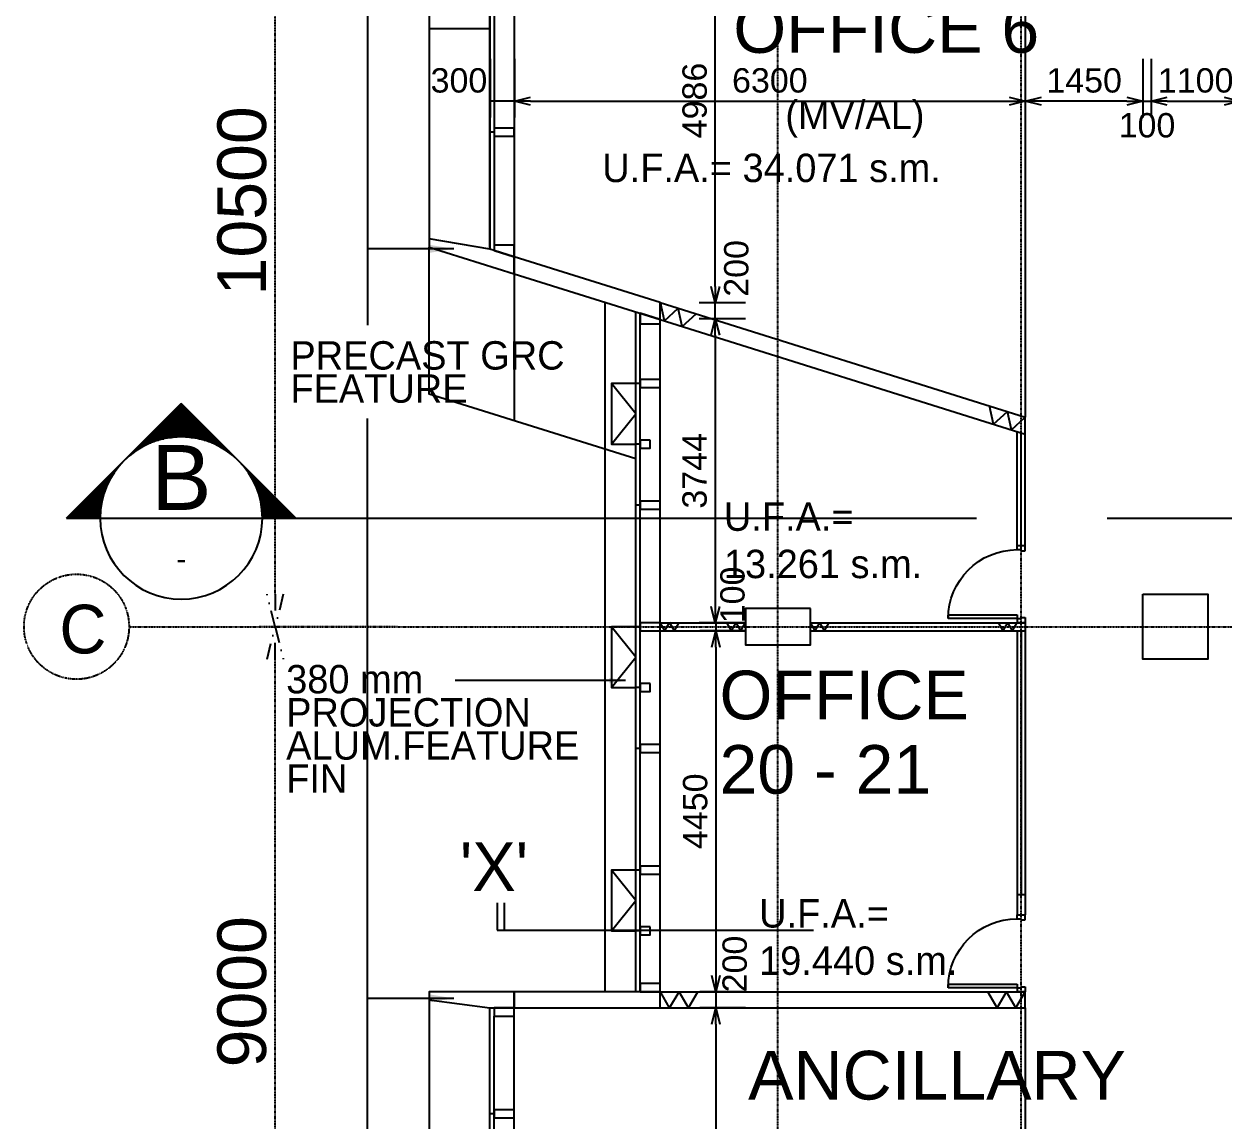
# Model space of a CAD drawing. Header units: millimetres. Extents: x 493 to 50177, y 313 to 55316.
# Drawn here: x 493 to 15289, y 16092 to 29615 of the extents above; entities that cross this region are included whole.
import ezdxf
from ezdxf.enums import TextEntityAlignment as Align

# ---------------------------------------------------------------- set-up
doc = ezdxf.new("R2010")
doc.units = ezdxf.units.MM
doc.linetypes.add('DASHDOT', pattern=[1, 0.5, -0.25, 0, -0.25])
doc.layers.get('0').update_dxf_attribs({"color": 8})
doc.layers.get('Defpoints').update_dxf_attribs({"color": 8})
for name, color, linetype in [('DLN020__', 8, 'DASHDOT'), ('DLN030', 8, 'Continuous'), ('DLN040__', 8, 'Continuous'), ('DLN041_1', 8, 'Continuous'), ('DLN041__', 8, 'Continuous'), ('DLN052__', 8, 'Continuous'), ('DLN061__1', 8, 'Continuous'), ('DLN210__', 8, 'Continuous'), ('DLN220__', 8, 'Continuous'), ('DLN280__', 8, 'Continuous'), ('DLN314__', 8, 'Continuous'), ('DLN324__', 8, 'Continuous'), ('DLN325__', 8, 'Continuous'), ('FITDOOR', 8, 'Continuous'), ('MARK', 8, 'Continuous')]:
    doc.layers.add(name, color=color, linetype=linetype)
doc.styles.add('ROMANS', font='swissl.ttf')
doc.styles.add('SWIS721LT450', font='swissl.ttf')
doc.styles.add('SWIS721LT750', font='swissl.ttf')
doc.styles.add('test_IAS_STRUCTURE$0$A_IAS_GRID$0$Standard', font='txt')
doc.dimstyles.new('INTDIM', dxfattribs={"dimscale": 200, "dimtxt": 2.25, "dimasz": 1.5, "dimexe": 1, "dimexo": 0, "dimgap": 1, "dimtad": 1, "dimdec": 0, "dimrnd": 1, "dimzin": 1, "dimdsep": 46, "dimtxsty": 'SWIS721LT450', "dimcen": 1, "dimclrd": 256, "dimclre": 256, "dimclrt": 256, "dimaunit": 1, "dimadec": 3, "dimazin": 0, "dimtfac": 1, "dimtdec": 0, "dimtix": 1, "dimtmove": 2, "dimatfit": 0, "dimfxl": 1, "dimtolj": 1, "dimtzin": 0, "dimarcsym": 0})

# ---------------------------------------------------------------- blocks, each defined once
blk = doc.blocks.new('DIMARR')
for p, q in [((-1, 0.25), (0, 0)), ((-1, 0), (0, 0)), ((0, 0), (-1, -0.25))]:
    blk.add_line(p, q)
blk = doc.blocks.new('*D236')
at = {"layer": 'Defpoints', "color": 0, "transparency": 16777216}
for p in [(3590, 22185), (5299, 22185), (5299, 13185)]:
    blk.add_point(p, dxfattribs=at)
at = {"layer": 'DLN020__', "lineweight": -2, "transparency": 16777216}
for p, q in [((5099, 22185), (3390, 22185)), ((3590, 13585), (3590, 21785)), ((5099, 13185), (3390, 13185))]:
    blk.add_line(p, q, dxfattribs=at)
at = {"layer": 'DLN020__', "lineweight": -2, "transparency": 16777216, "xscale": 400, "yscale": 400, "zscale": 400}
for p, rotation in [((3590, 22185), 90), ((3590, 13185), 270)]:
    blk.add_blockref('DIMARR', p, dxfattribs=dict(at, rotation=rotation))
at = {"layer": 'DLN020__', "transparency": 16777216, "insert": (3182, 17685), "char_height": 600, "attachment_point": 5, "rotation": 90, "style": 'SWIS721LT450'}
blk.add_mtext('\\A1;9000', dxfattribs=at)
blk = doc.blocks.new('*D237')
at = {"layer": 'Defpoints', "color": 0, "transparency": 16777216}
for p in [(3590, 32685), (5299, 32685), (5299, 22185)]:
    blk.add_point(p, dxfattribs=at)
at = {"layer": 'DLN020__', "lineweight": -2, "transparency": 16777216}
for p, q in [((5099, 32685), (3390, 32685)), ((3590, 22585), (3590, 32285)), ((5099, 22185), (3390, 22185))]:
    blk.add_line(p, q, dxfattribs=at)
at = {"layer": 'DLN020__', "lineweight": -2, "transparency": 16777216, "xscale": 400, "yscale": 400, "zscale": 400}
for p, rotation in [((3590, 32685), 90), ((3590, 22185), 270)]:
    blk.add_blockref('DIMARR', p, dxfattribs=dict(at, rotation=rotation))
at = {"layer": 'DLN020__', "transparency": 16777216, "insert": (3182, 27435), "char_height": 600, "attachment_point": 5, "rotation": 90, "style": 'SWIS721LT450'}
blk.add_mtext('\\A1;10500', dxfattribs=at)
blk = doc.blocks.new('DR1CR2')
at = {"layer": 'FITDOOR'}
for p, q in [((-50, 0), (-50, -50)), ((-50, 0), (0, 0)), ((0, 0), (0, -25)), ((-62.5, -50), (-50, -50)), ((-62.5, -50), (-62.5, -100)), ((-62.5, -100), (0, -100)), ((-12, -25), (0, -25)), ((-12, -75), (0, -75)), ((0, -75), (0, -100))]:
    blk.add_line(p, q, dxfattribs=at)
blk = doc.blocks.new('DR1AD')
at = {"layer": 'FITDOOR'}
for p, q in [((-45, 1), (0, 1)), ((-45, 1), (-45, 0)), ((0, 0), (0, 1)), ((-45, 0), (0, 0))]:
    blk.add_line(p, q, dxfattribs=at)
blk = doc.blocks.new('DR1AM')
at = {"layer": 'FITDOOR'}
blk.add_arc((0, 0), 1, 90, 180, dxfattribs=at)
blk = doc.blocks.new('DR1CL2')
at = {"layer": 'FITDOOR'}
for p, q in [((50, 0), (0, 0)), ((0, 0), (0, -25)), ((50, 0), (50, -50)), ((12, -25), (0, -25)), ((0, -75), (0, -100)), ((12, -75), (0, -75)), ((62.5, -100), (0, -100)), ((62.5, -50), (50, -50)), ((62.5, -50), (62.5, -100))]:
    blk.add_line(p, q, dxfattribs=at)
blk = doc.blocks.new('*D244')
at = {"layer": 'Defpoints', "color": 0, "transparency": 16777216}
for p in [(12839, 29387), (14289, 29387), (12839, 28664)]:
    blk.add_point(p, dxfattribs=at)
at = {"layer": 'DLN030', "lineweight": -2, "transparency": 16777216}
for p, q in [((12839, 29187), (12839, 28464)), ((14289, 29187), (14289, 28464)), ((14089, 28664), (13039, 28664))]:
    blk.add_line(p, q, dxfattribs=at)
at = {"layer": 'DLN030', "lineweight": -2, "transparency": 16777216, "xscale": 200, "yscale": 200, "zscale": 200, "rotation": 180}
blk.add_blockref('DIMARR', (12839, 28664), dxfattribs=at)
at = {"layer": 'DLN030', "lineweight": -2, "transparency": 16777216, "xscale": 200, "yscale": 200, "zscale": 200}
blk.add_blockref('DIMARR', (14289, 28664), dxfattribs=at)
at = {"layer": 'DLN030', "transparency": 16777216, "insert": (13564, 28918), "char_height": 300, "attachment_point": 5, "style": 'SWIS721LT450'}
blk.add_mtext('\\A1;1450', dxfattribs=at)
blk = doc.blocks.new('*D245')
at = {"layer": 'Defpoints', "color": 0, "transparency": 16777216}
for p in [(6539, 29387), (12839, 29387), (12839, 28664)]:
    blk.add_point(p, dxfattribs=at)
at = {"layer": 'DLN030', "lineweight": -2, "transparency": 16777216}
for p, q in [((6539, 29187), (6539, 28464)), ((12839, 29187), (12839, 28464)), ((6739, 28664), (12639, 28664))]:
    blk.add_line(p, q, dxfattribs=at)
at = {"layer": 'DLN030', "lineweight": -2, "transparency": 16777216, "xscale": 200, "yscale": 200, "zscale": 200, "rotation": 180}
blk.add_blockref('DIMARR', (6539, 28664), dxfattribs=at)
at = {"layer": 'DLN030', "lineweight": -2, "transparency": 16777216, "xscale": 200, "yscale": 200, "zscale": 200}
blk.add_blockref('DIMARR', (12839, 28664), dxfattribs=at)
at = {"layer": 'DLN030', "transparency": 16777216, "insert": (9689, 28918), "char_height": 300, "attachment_point": 5, "style": 'SWIS721LT450'}
blk.add_mtext('\\A1;6300', dxfattribs=at)
blk = doc.blocks.new('*D246')
at = {"layer": 'Defpoints', "color": 0, "transparency": 16777216}
for p in [(6239, 29387), (6539, 29387), (6239, 28664)]:
    blk.add_point(p, dxfattribs=at)
at = {"layer": 'DLN030', "lineweight": -2, "transparency": 16777216}
for p, q in [((6239, 29187), (6239, 28464)), ((6539, 29187), (6539, 28464)), ((6539, 28664), (6239, 28664))]:
    blk.add_line(p, q, dxfattribs=at)
at = {"layer": 'DLN030', "transparency": 16777216, "insert": (5856, 28918), "char_height": 300, "attachment_point": 5, "style": 'SWIS721LT450'}
blk.add_mtext('\\A1;300', dxfattribs=at)
blk = doc.blocks.new('*D311')
at = {"layer": 'Defpoints', "color": 0, "transparency": 16777216}
for p in [(9590, 25979), (9017, 22235), (9590, 22235)]:
    blk.add_point(p, dxfattribs=at)
at = {"layer": 'DLN030', "lineweight": -2, "transparency": 16777216}
for p, q in [((9390, 25979), (8817, 25979)), ((9017, 25779), (9017, 22435)), ((9390, 22235), (8817, 22235))]:
    blk.add_line(p, q, dxfattribs=at)
at = {"layer": 'DLN030', "lineweight": -2, "transparency": 16777216, "xscale": 200, "yscale": 200, "zscale": 200}
for p, rotation in [((9017, 25979), 90), ((9017, 22235), 270)]:
    blk.add_blockref('DIMARR', p, dxfattribs=dict(at, rotation=rotation))
at = {"layer": 'DLN030', "transparency": 16777216, "insert": (8763, 24107), "char_height": 300, "attachment_point": 5, "rotation": 90, "style": 'SWIS721LT450'}
blk.add_mtext('\\A1;3744', dxfattribs=at)
blk = doc.blocks.new('*D312')
at = {"layer": 'Defpoints', "color": 0, "transparency": 16777216}
for p in [(9590, 22235), (9024, 22135), (9590, 22135)]:
    blk.add_point(p, dxfattribs=at)
at = {"layer": 'DLN030', "lineweight": -2, "transparency": 16777216}
for p, q in [((9390, 22235), (8824, 22235)), ((9024, 22235), (9024, 22135)), ((9390, 22135), (8824, 22135))]:
    blk.add_line(p, q, dxfattribs=at)
at = {"layer": 'DLN030', "transparency": 16777216, "insert": (9230, 22577), "char_height": 300, "attachment_point": 5, "rotation": 90, "style": 'SWIS721LT450'}
blk.add_mtext('\\A1;100', dxfattribs=at)
blk = doc.blocks.new('*D313')
at = {"layer": 'Defpoints', "color": 0, "transparency": 16777216}
for p in [(9590, 22135), (9024, 17685), (9590, 17685)]:
    blk.add_point(p, dxfattribs=at)
at = {"layer": 'DLN030', "lineweight": -2, "transparency": 16777216}
for p, q in [((9390, 22135), (8824, 22135)), ((9024, 21935), (9024, 17885)), ((9390, 17685), (8824, 17685))]:
    blk.add_line(p, q, dxfattribs=at)
at = {"layer": 'DLN030', "lineweight": -2, "transparency": 16777216, "xscale": 200, "yscale": 200, "zscale": 200}
for p, rotation in [((9024, 22135), 90), ((9024, 17685), 270)]:
    blk.add_blockref('DIMARR', p, dxfattribs=dict(at, rotation=rotation))
at = {"layer": 'DLN030', "transparency": 16777216, "insert": (8770, 19910), "char_height": 300, "attachment_point": 5, "rotation": 90, "style": 'SWIS721LT450'}
blk.add_mtext('\\A1;4450', dxfattribs=at)
blk = doc.blocks.new('*D314')
at = {"layer": 'Defpoints', "color": 0, "transparency": 16777216}
for p in [(9590, 17685), (9024, 17485), (9590, 17485)]:
    blk.add_point(p, dxfattribs=at)
at = {"layer": 'DLN030', "lineweight": -2, "transparency": 16777216}
for p, q in [((9390, 17685), (8824, 17685)), ((9024, 17685), (9024, 17485)), ((9390, 17485), (8824, 17485))]:
    blk.add_line(p, q, dxfattribs=at)
at = {"layer": 'DLN030', "transparency": 16777216, "insert": (9257, 18027), "char_height": 300, "attachment_point": 5, "rotation": 90, "style": 'SWIS721LT450'}
blk.add_mtext('\\A1;200', dxfattribs=at)
blk = doc.blocks.new('*D315')
at = {"layer": 'Defpoints', "color": 0, "transparency": 16777216}
for p in [(9590, 17485), (9024, 13385), (9590, 13385)]:
    blk.add_point(p, dxfattribs=at)
at = {"layer": 'DLN030', "lineweight": -2, "transparency": 16777216}
for p, q in [((9390, 17485), (8824, 17485)), ((9024, 17285), (9024, 13585)), ((9390, 13385), (8824, 13385))]:
    blk.add_line(p, q, dxfattribs=at)
at = {"layer": 'DLN030', "lineweight": -2, "transparency": 16777216, "xscale": 200, "yscale": 200, "zscale": 200}
for p, rotation in [((9024, 17485), 90), ((9024, 13385), 270)]:
    blk.add_blockref('DIMARR', p, dxfattribs=dict(at, rotation=rotation))
at = {"layer": 'DLN030', "transparency": 16777216, "insert": (8770, 15435), "char_height": 300, "attachment_point": 5, "rotation": 90, "style": 'SWIS721LT450'}
blk.add_mtext('\\A1;4100', dxfattribs=at)
blk = doc.blocks.new('*D331')
at = {"layer": 'Defpoints', "color": 0, "transparency": 16777216}
for p in [(9017, 26179), (9590, 26179), (9590, 25979)]:
    blk.add_point(p, dxfattribs=at)
at = {"layer": 'DLN030', "lineweight": -2, "transparency": 16777216}
for p, q in [((9390, 26179), (8817, 26179)), ((9017, 25979), (9017, 26179)), ((9390, 25979), (8817, 25979))]:
    blk.add_line(p, q, dxfattribs=at)
at = {"layer": 'DLN030', "transparency": 16777216, "insert": (9277, 26602), "char_height": 300, "attachment_point": 5, "rotation": 90, "style": 'SWIS721LT450'}
blk.add_mtext('\\A1;200', dxfattribs=at)
blk = doc.blocks.new('*D332')
at = {"layer": 'Defpoints', "color": 0, "transparency": 16777216}
for p in [(9017, 31165), (9590, 31165), (9590, 26179)]:
    blk.add_point(p, dxfattribs=at)
at = {"layer": 'DLN030', "lineweight": -2, "transparency": 16777216}
for p, q in [((9390, 31165), (8817, 31165)), ((9017, 26379), (9017, 30965)), ((9390, 26179), (8817, 26179))]:
    blk.add_line(p, q, dxfattribs=at)
at = {"layer": 'DLN030', "lineweight": -2, "transparency": 16777216, "xscale": 200, "yscale": 200, "zscale": 200}
for p, rotation in [((9017, 31165), 90), ((9017, 26179), 270)]:
    blk.add_blockref('DIMARR', p, dxfattribs=dict(at, rotation=rotation))
at = {"layer": 'DLN030', "transparency": 16777216, "insert": (8763, 28672), "char_height": 300, "attachment_point": 5, "rotation": 90, "style": 'SWIS721LT450'}
blk.add_mtext('\\A1;4986', dxfattribs=at)
blk = doc.blocks.new('*X27')
for p, q in [((56840, 54825), (57047, 54825)), ((56853, 54838), (57035, 54838)), ((56865, 54850), (57022, 54850)), ((56878, 54862), (57010, 54862)), ((56890, 54875), (56997, 54875)), ((56903, 54888), (56985, 54888)), ((56915, 54900), (56972, 54900)), ((56928, 54912), (56960, 54912)), ((56940, 54925), (56947, 54925)), ((56728, 54712), (57160, 54712)), ((56740, 54725), (57147, 54725)), ((56753, 54738), (57135, 54738)), ((56765, 54750), (57122, 54750)), ((56778, 54762), (57110, 54762)), ((56790, 54775), (57097, 54775)), ((56803, 54788), (57085, 54788)), ((56815, 54800), (57072, 54800)), ((56828, 54812), (57060, 54812)), ((56615, 54600), (56781, 54600)), ((56628, 54612), (56853, 54612)), ((56640, 54625), (57247, 54625)), ((56653, 54638), (57235, 54638)), ((56665, 54650), (57222, 54650)), ((56678, 54662), (57210, 54662)), ((56690, 54675), (57197, 54675)), ((56703, 54688), (57185, 54688)), ((56715, 54700), (57172, 54700)), ((57034, 54612), (57260, 54612)), ((57107, 54600), (57272, 54600)), ((56503, 54488), (56521, 54488)), ((56515, 54500), (56540, 54500)), ((56528, 54512), (56560, 54512)), ((56540, 54525), (56582, 54525)), ((56553, 54538), (56606, 54538)), ((56565, 54550), (56632, 54550)), ((56578, 54562), (56661, 54562)), ((56590, 54575), (56694, 54575)), ((56603, 54588), (56732, 54588)), ((57155, 54588), (57285, 54588)), ((57194, 54575), (57297, 54575)), ((57227, 54562), (57310, 54562)), ((57256, 54550), (57322, 54550)), ((57282, 54538), (57335, 54538)), ((57305, 54525), (57347, 54525)), ((57327, 54512), (57360, 54512)), ((57348, 54500), (57372, 54500)), ((57366, 54488), (57385, 54488)), ((56390, 54375), (56391, 54375)), ((56403, 54388), (56403, 54388)), ((56428, 54412), (56428, 54412)), ((56440, 54425), (56442, 54425)), ((56453, 54438), (56456, 54438)), ((56465, 54450), (56471, 54450)), ((56478, 54462), (56487, 54462)), ((56490, 54475), (56503, 54475)), ((57384, 54475), (57397, 54475)), ((57401, 54462), (57410, 54462)), ((57417, 54450), (57422, 54450)), ((57432, 54438), (57435, 54438)), ((57446, 54425), (57447, 54425)), ((57460, 54412), (57460, 54412)), ((57485, 54388), (57485, 54388)), ((57496, 54375), (57497, 54375)), ((56278, 54262), (56306, 54262)), ((56290, 54275), (56314, 54275)), ((56303, 54288), (56322, 54288)), ((56315, 54300), (56331, 54300)), ((56328, 54312), (56340, 54312)), ((56340, 54325), (56349, 54325)), ((56353, 54338), (56359, 54338)), ((56365, 54350), (56369, 54350)), ((56378, 54362), (56380, 54362)), ((57508, 54362), (57510, 54362)), ((57518, 54350), (57522, 54350)), ((57529, 54338), (57535, 54338)), ((57538, 54325), (57547, 54325)), ((57548, 54312), (57560, 54312)), ((57557, 54300), (57572, 54300)), ((57565, 54288), (57585, 54288)), ((57574, 54275), (57597, 54275)), ((57582, 54262), (57610, 54262)), ((56178, 54162), (56254, 54162)), ((56190, 54175), (56260, 54175)), ((56203, 54188), (56265, 54188)), ((56215, 54200), (56271, 54200)), ((56228, 54212), (56278, 54212)), ((56240, 54225), (56284, 54225)), ((56253, 54238), (56291, 54238)), ((56265, 54250), (56298, 54250)), ((57589, 54250), (57622, 54250)), ((57596, 54238), (57635, 54238)), ((57603, 54225), (57647, 54225)), ((57610, 54212), (57660, 54212)), ((57616, 54200), (57672, 54200)), ((57622, 54188), (57685, 54188)), ((57628, 54175), (57697, 54175)), ((57634, 54162), (57710, 54162)), ((56065, 54050), (56216, 54050)), ((56078, 54062), (56219, 54062)), ((56090, 54075), (56223, 54075)), ((56103, 54088), (56227, 54088)), ((56115, 54100), (56231, 54100)), ((56128, 54112), (56235, 54112)), ((56140, 54125), (56239, 54125)), ((56153, 54138), (56244, 54138)), ((56165, 54150), (56249, 54150)), ((57639, 54150), (57722, 54150)), ((57644, 54138), (57735, 54138)), ((57648, 54125), (57747, 54125)), ((57653, 54112), (57760, 54112)), ((57657, 54100), (57772, 54100)), ((57661, 54088), (57785, 54088)), ((57665, 54075), (57797, 54075)), ((57668, 54062), (57810, 54062)), ((57671, 54050), (57822, 54050)), ((55953, 53938), (56197, 53938)), ((55965, 53950), (56198, 53950)), ((55978, 53962), (56200, 53962)), ((55990, 53975), (56201, 53975)), ((56003, 53988), (56203, 53988)), ((56015, 54000), (56206, 54000)), ((56028, 54012), (56208, 54012)), ((56040, 54025), (56210, 54025)), ((56053, 54038), (56213, 54038)), ((57674, 54038), (57835, 54038)), ((57677, 54025), (57847, 54025)), ((57680, 54012), (57860, 54012)), ((57682, 54000), (57872, 54000)), ((57684, 53988), (57885, 53988)), ((57686, 53975), (57897, 53975)), ((57688, 53962), (57910, 53962)), ((57689, 53950), (57922, 53950)), ((57691, 53938), (57935, 53938)), ((55890, 53875), (56194, 53875)), ((55903, 53888), (56194, 53888)), ((55915, 53900), (56194, 53900)), ((55928, 53912), (56195, 53912)), ((55940, 53925), (56196, 53925)), ((57692, 53925), (57947, 53925)), ((57692, 53912), (57960, 53912)), ((57693, 53900), (57972, 53900)), ((57694, 53888), (57985, 53888)), ((57694, 53875), (57997, 53875))]:
    blk.add_line(p, q)
blk = doc.blocks.new('SECHL')
at = {"layer": 'MARK'}
for p, q in [((-3.414, 0), (-2, 1.414)), ((-0.586, 0), (-2, 1.414)), ((-3.414, 0), (0, 0))]:
    blk.add_line(p, q, dxfattribs=at)
for start, end in [(0, 180), (180, 0)]:
    blk.add_arc((-2, 0), 1, start, end, dxfattribs=at)
at = {"layer": 'MARK', "xscale": 0.001333333333604969, "yscale": 0.001333333333604969, "zscale": 0.001333333333604969}
blk.add_blockref('*X27', (-77.925, -71.824), dxfattribs=at)
at = {"layer": 'MARK', "style": 'ROMANS'}
for tag, height, p in [('SECHL1', 0.8, (-2, 0.5)), ('SECHL2', 0.267, (-2, -0.5))]:
    blk.add_attdef(tag, text='', height=height, dxfattribs=at).set_placement(p, align=Align.MIDDLE)
blk = doc.blocks.new('*D365')
at = {"layer": 'Defpoints', "color": 0, "transparency": 16777216}
for p in [(12839, 29387), (14289, 29387), (12839, 28664)]:
    blk.add_point(p, dxfattribs=at)
at = {"layer": 'DLN030', "lineweight": -2, "transparency": 16777216}
for p, q in [((12839, 29187), (12839, 28464)), ((14289, 29187), (14289, 28464)), ((14089, 28664), (13039, 28664))]:
    blk.add_line(p, q, dxfattribs=at)
at = {"layer": 'DLN030', "lineweight": -2, "transparency": 16777216, "xscale": 200, "yscale": 200, "zscale": 200, "rotation": 180}
blk.add_blockref('DIMARR', (12839, 28664), dxfattribs=at)
at = {"layer": 'DLN030', "lineweight": -2, "transparency": 16777216, "xscale": 200, "yscale": 200, "zscale": 200}
blk.add_blockref('DIMARR', (14289, 28664), dxfattribs=at)
at = {"layer": 'DLN030', "transparency": 16777216, "insert": (13564, 28918), "char_height": 300, "attachment_point": 5, "style": 'SWIS721LT450'}
blk.add_mtext('\\A1;1450', dxfattribs=at)
blk = doc.blocks.new('*D369')
at = {"layer": 'Defpoints', "color": 0, "transparency": 16777216}
for p in [(14289, 29387), (14389, 29387), (14389, 28664)]:
    blk.add_point(p, dxfattribs=at)
at = {"layer": 'DLN030', "lineweight": -2, "transparency": 16777216}
for p, q in [((14289, 29187), (14289, 28464)), ((14389, 29187), (14389, 28464)), ((14289, 28664), (14389, 28664))]:
    blk.add_line(p, q, dxfattribs=at)
at = {"layer": 'DLN030', "transparency": 16777216, "insert": (14339, 28365), "char_height": 300, "attachment_point": 5, "style": 'SWIS721LT450'}
blk.add_mtext('\\A1;100', dxfattribs=at)
blk = doc.blocks.new('A$C75032E79')
at = {"layer": 'DLN314__', "ltscale": 0.05}
blk.add_lwpolyline([(-750, 0), (0, 0), (0, 300), (-750, 300)], close=True, dxfattribs=at)
blk.add_lwpolyline([(-750, 300), (-375, 0), (0, 300)], dxfattribs=at)
blk = doc.blocks.new('MAGENTA')
at = {"layer": 'DLN314__'}
blk.add_line((-212508, -468222), (-212508, -468172), dxfattribs=at)
blk.add_lwpolyline([(-212458, -468472), (-212458, -468222), (-212558, -468222), (-212558, -468472)], close=True, dxfattribs=at)
blk = doc.blocks.new('MAGETA-2')
at = {"layer": 'DLN314__'}
blk.add_line((-211908, -468637), (-211908, -468587), dxfattribs=at)
blk.add_lwpolyline([(-211858, -468762), (-211858, -468637), (-211958, -468637), (-211958, -468762)], close=True, dxfattribs=at)
blk = doc.blocks.new('w')
at = {"layer": 'DLN061__1'}
for p, q in [((-380707, -515975), (-380854, -515719)), ((-380707, -515975), (-380559, -515719)), ((-380411, -515975), (-380559, -515719)), ((-380411, -515975), (-380263, -515719))]:
    blk.add_line(p, q, dxfattribs=at)
blk = doc.blocks.new('*D416')
at = {"layer": 'Defpoints', "color": 0, "transparency": 16777216}
for p in [(14389, 29387), (15489, 29387), (15489, 28664)]:
    blk.add_point(p, dxfattribs=at)
at = {"layer": 'DLN030', "lineweight": -2, "transparency": 16777216}
for p, q in [((14389, 29187), (14389, 28464)), ((15489, 29187), (15489, 28464)), ((14589, 28664), (15289, 28664))]:
    blk.add_line(p, q, dxfattribs=at)
at = {"layer": 'DLN030', "lineweight": -2, "transparency": 16777216, "xscale": 200, "yscale": 200, "zscale": 200, "rotation": 180}
blk.add_blockref('DIMARR', (14389, 28664), dxfattribs=at)
at = {"layer": 'DLN030', "lineweight": -2, "transparency": 16777216, "xscale": 200, "yscale": 200, "zscale": 200}
blk.add_blockref('DIMARR', (15489, 28664), dxfattribs=at)
at = {"layer": 'DLN030', "transparency": 16777216, "insert": (14939, 28918), "char_height": 300, "attachment_point": 5, "style": 'SWIS721LT450'}
blk.add_mtext('\\A1;1100', dxfattribs=at)

msp = doc.modelspace()

# ---------------------------------------------------------------- linework, layer by layer
at = {"layer": 'DLN020__'}
for p, q in [((9788.6, 5935), (9788.6, 51185)), ((9788.6, 5935), (9788.6, 51185)), ((12788.6, 5935), (12788.6, 51185)), ((1788.6, 22185), (45540.1, 22185))]:
    msp.add_line(p, q, dxfattribs=at)
msp.add_circle((1141, 22185), 647.6, dxfattribs=at)
at = {"layer": 'DLN052__', "ltscale": 0.5}
msp.add_line((4432.9, 23524.8), (12237.8, 23524.8), dxfattribs=at)
at = {"layer": 'DLN052__'}
for p, q in [((6327, 18779.6), (6327, 18442.9)), ((6414.8, 18779.6), (6414.8, 18442.9))]:
    msp.add_line(p, q, dxfattribs=at)
at = {"layer": 'DLN052__', "ltscale": 0.1}
msp.add_line((6327, 18442.9), (10229.4, 18442.9), dxfattribs=at)
at = {"layer": 'DLN052__', "ltscale": 0.01}
msp.add_lwpolyline([(13849.3, 23524.8), (15592.5, 23524.8), (15592.5, 22185), (17642.4, 22185)], dxfattribs=at)
at = {"layer": 'DLN210__'}
for p, q in [((5488.6, 31265), (5488.6, 26965)), ((6238.6, 29553.8), (5488.6, 29553.8)), ((6538.6, 26535.6), (6538.6, 24724.3)), ((5488.6, 17585), (5488.6, 13285.7))]:
    msp.add_line(p, q, dxfattribs=at)
for points in [[(6538.6, 26745.2), (6288.6, 26823.6), (6238.6, 26839.3), (5488.6, 26965), (5488.6, 26865), (6538.6, 26535.6)], [(6538.6, 17685), (5488.6, 17685), (5488.6, 17585), (6238.6, 17485), (6538.6, 17485)]]:
    msp.add_lwpolyline(points, close=True, dxfattribs=at)
msp.add_lwpolyline([(8038.6, 24253.8), (5488.6, 25053.8), (5488.6, 26865)], dxfattribs=at)
at = {"layer": 'DLN220__', "ltscale": 0.05}
for p, q in [((12838.6, 31365), (12838.6, 24768.7)), ((12838.6, 17485), (12838.6, 13385))]:
    msp.add_line(p, q, dxfattribs=at)
at = {"layer": 'DLN220__'}
for p, q in [((8338.6, 26180.5), (12838.6, 24768.7)), ((8338.6, 25970.9), (12838.6, 24559.1)), ((12838.6, 24559.1), (12838.6, 24768.7)), ((8338.6, 22235), (9388.6, 22235)), ((10188.6, 22235), (12838.6, 22235)), ((12838.6, 22235), (12838.6, 22135)), ((8338.6, 22135), (9388.6, 22135)), ((10188.6, 22135), (12838.6, 22135)), ((12738.6, 18885), (12738.6, 18635)), ((12738.6, 18885), (12838.6, 18885)), ((12838.6, 18885), (12838.6, 18635)), ((12738.6, 18635), (12838.6, 18635)), ((12738.6, 18635), (12838.6, 18635)), ((8338.6, 17685), (12838.6, 17685)), ((12838.6, 17485), (12838.6, 17685)), ((12838.6, 17485), (12838.6, 17685)), ((8338.6, 17485), (12838.6, 17485))]:
    msp.add_line(p, q, dxfattribs=at)
at = {"layer": 'DLN280__'}
for points in [[(6538.6, 26745.2), (6538.6, 26535.6), (8338.6, 25970.9), (8338.6, 26180.5)], [(14288.6, 22585), (15088.6, 22585), (15088.6, 21785), (14288.6, 21785)], [(10188.6, 22410), (9388.6, 22410), (9388.6, 21960), (10188.6, 21960)], [(8338.6, 17685), (8088.6, 17685), (6538.6, 17685), (6538.6, 17485), (8338.6, 17485)]]:
    msp.add_lwpolyline(points, close=True, dxfattribs=at)
at = {"layer": 'DLN314__'}
for p, q in [((6238.6, 26839.3), (6238.6, 31165.7)), ((6238.6, 31165.7), (6238.6, 26839.3)), ((6288.6, 31165), (6288.6, 26839.3)), ((6538.6, 31165.7), (6538.6, 26745.2)), ((7658.6, 17685), (7658.6, 26184.2)), ((8038.6, 17685), (8038.6, 26065)), ((8088.6, 17685), (8088.6, 26049.3)), ((8338.6, 17685), (8338.6, 25970.9)), ((8038.6, 17685), (8038.6, 17685)), ((6238.6, 13385), (6238.6, 17485)), ((6538.6, 13385), (6538.6, 17485)), ((6288.6, 13385), (6288.6, 17385))]:
    msp.add_line(p, q, dxfattribs=at)
for points in [[(6538.6, 26889.3), (6288.6, 26889.3), (6288.6, 26823.6), (6538.6, 26745.2)], [(8338.6, 25970.9), (8088.6, 26049.3), (8088.6, 25920.9), (8338.6, 25920.9)], [(8338.6, 17785), (8088.6, 17785), (8088.6, 17685), (8338.6, 17685)], [(6538.6, 17485), (6288.6, 17485), (6288.6, 17385), (6538.6, 17385)]]:
    msp.add_lwpolyline(points, close=True, dxfattribs=at)
at = {"layer": 'DLN324__'}
for p, q in [((12738.6, 23185), (12738.6, 24590.5)), ((12788.6, 23185), (12788.6, 24574.8)), ((12838.6, 23185), (12838.6, 24559.1)), ((12738.6, 23185), (12838.6, 23185)), ((12738.6, 22135), (12738.6, 18885)), ((12788.6, 22135), (12788.6, 18885)), ((12838.6, 22135), (12838.6, 18885))]:
    msp.add_line(p, q, dxfattribs=at)

# ---------------------------------------------------------------- block references
at = {"layer": 'DLN052__', "xscale": 1000, "yscale": 1000, "zscale": 1000}
msp.add_blockref('SECHL', (4432.9, 23524.8), dxfattribs=at).add_auto_attribs({'SECHL1': 'B', 'SECHL2': '-'})
at = {"layer": 'DLN061__1', "xscale": 0.7812499999999999, "yscale": 0.7812499999999999, "zscale": 0.7812499999999999, "rotation": 342.5820292378431}
for p in [(412843.7, 321545.3), (416903, 320271.8)]:
    msp.add_blockref('w', p, dxfattribs=at)
at = {"layer": 'DLN061__1'}
for p, xscale, yscale, zscale in [((157109.9, 223687.9), 0.390625, 0.390625, 0.390625), ((157929, 223687.9), 0.390625, 0.390625, 0.390625), ((158959.9, 223687.9), 0.390625, 0.390625, 0.390625), ((161279, 223687.9), 0.390625, 0.390625, 0.390625), ((305881.2, 420590.8), 0.78125, 0.78125, 0.78125), ((309919.3, 420590.8), 0.78125, 0.78125, 0.78125)]:
    msp.add_blockref('w', p, dxfattribs=dict(at, xscale=xscale, yscale=yscale, zscale=zscale))
at = {"layer": 'DLN314__'}
for name, p, rotation in [('MAGENTA', (-461933.3, 240789), 90), ('MAGENTA', (-460133.3, 237692.5), 90), ('MAGETA-2', (-460548.2, 236342.8), 89.99999999999999), ('MAGENTA', (-460133.3, 236192.5), 90), ('MAGENTA', (-460133.3, 234692.5), 90), ('MAGETA-2', (-460548.2, 233342.8), 89.99999999999999), ('MAGENTA', (-460133.3, 233192.5), 90), ('MAGENTA', (-460133.3, 231692.5), 90), ('MAGETA-2', (-460548.2, 230342.8), 90), ('MAGENTA', (-461933.3, 228688.6), 90)]:
    msp.add_blockref(name, p, dxfattribs=dict(at, rotation=rotation))
at = {"layer": 'DLN314__', "ltscale": 0.05, "rotation": 90}
for p in [(8038.6, 25185), (8038.6, 22185), (8038.6, 19185)]:
    msp.add_blockref('A$C75032E79', p, dxfattribs=at)
at = {"layer": 'DLN325__', "xscale": -850, "yscale": 850, "zscale": 850, "rotation": 90.00000000000783}
for p in [(12738.6, 22285), (12738.6, 17735)]:
    msp.add_blockref('DR1AM', p, dxfattribs=at)
at = {"layer": 'DLN325__', "xscale": -1, "rotation": 90}
for name, p in [('DR1CL2', (12738.6, 23185)), ('DR1CR2', (12738.6, 22235)), ('DR1CL2', (12738.6, 18635)), ('DR1CR2', (12738.6, 17685))]:
    msp.add_blockref(name, p, dxfattribs=at)
at = {"layer": 'DLN325__', "xscale": -1, "yscale": 850, "rotation": 90}
for p in [(12738.6, 22285), (12738.6, 17735)]:
    msp.add_blockref('DR1AD', p, dxfattribs=at)

# ---------------------------------------------------------------- texts
at = {"layer": 'DLN020__', "insert": (930.1, 22455.8), "char_height": 600, "width": 17069.008, "attachment_point": 1, "style": 'test_IAS_STRUCTURE$0$A_IAS_GRID$0$Standard'}
msp.add_mtext('C', dxfattribs=at)
at = {"layer": 'DLN040__', "char_height": 350, "width": 4317.27, "attachment_point": 7, "line_spacing_factor": 0.7, "style": 'SWIS721LT750'}
for s, insert in [('{\\fUnivers|b0|i0|c0|p34;PRECAST GRC FEATURE}', (3777.9, 24941.5)), ('{\\fUnivers|b0|i0|c0|p34;380 mm\\PPROJECTION ALUM.FEATURE FIN}', (3725.9, 20138.1))]:
    msp.add_mtext(s, dxfattribs=dict(at, insert=insert))
at = {"layer": 'DLN041_1', "style": 'SWIS721LT750'}
for s, p in [('OFFICE 6', (9238.2, 29259.7)), ('OFFICE ', (9068.9, 21043.7)), ('20 - 21', (9068.9, 20126)), ('ANCILLARY', (9421.8, 16356.5))]:
    msp.add_text(s, height=600, dxfattribs=at).set_placement(p)
at = {"layer": 'DLN041_1', "char_height": 350, "attachment_point": 7, "style": 'SWIS721LT750'}
for s, insert, width in [('{\\fUnivers|b0|i0|c0|p34;(MV/AL)}', (9879.7, 28215.2), 9007.441), ('{\\fUnivers|b0|i0|c0|p34;U.F.A.= 34.071 s.m.}', (7622.8, 27661.4), 7280.208), ('{\\fUnivers|b0|i0|c0|p34;U.F.A.= \\P13.261 s.m.}', (9122.6, 22778.8), 3069.175), ('{\\fUnivers|b0|i0|c0|p34;U.F.A.= \\P19.440 s.m.}', (9557, 17888.5), 3069.175)]:
    msp.add_mtext(s, dxfattribs=dict(at, insert=insert, width=width))
at = {"layer": 'DLN052__', "insert": (5867.5, 18927.8), "char_height": 600, "width": 4465.714, "attachment_point": 7, "style": 'SWIS721LT750'}
msp.add_mtext("{\\fUnivers|b0|i0|c0|p34;'X'}", dxfattribs=at)

# ---------------------------------------------------------------- dimensions: what is measured, and where the dimension line sits
at = {"layer": 'DLN020__'}
for base, p1, p2, picture, middle in [((3590.4, 32685), (5298.7, 22185), (5298.7, 32685), '*D237', (3182.1, 27435)), ((3590.4, 22185), (5298.7, 13185), (5298.7, 22185), '*D236', (3182.1, 17685))]:
    dim = msp.add_linear_dim(base=base, p1=p1, p2=p2, angle=90, dimstyle='INTDIM', override={"dimscale": 1, "dimtxt": 600, "dimasz": 400, "dimexe": 200, "dimexo": 200, "dimgap": 100, "dimrnd": 0, "dimzin": 0, "dimblk": 'DIMARR', "dimcen": 200, "dimclrt": 256}, dxfattribs=at)
    dim.commit()
    dim.dimension.update_dxf_attribs({"geometry": picture, "text_midpoint": middle})
at = {"layer": 'DLN030'}
for base, p1, p2, angle, picture, middle in [((9016.7, 31165), (9590, 26178.7), (9590, 31165), 90, '*D332', (8762.5, 28671.9)), ((12838.6, 28664), (6538.6, 29387.1), (12838.6, 29387.1), 180, '*D245', (9688.6, 28918.2)), ((9016.7, 22235), (9590, 25978.7), (9590, 22235), 90, '*D311', (8762.5, 24106.9)), ((9023.8, 17685), (9590.3, 22135), (9590.3, 17685), 90, '*D313', (8769.6, 19910)), ((9023.8, 13385), (9590.3, 17485), (9590.3, 13385), 90, '*D315', (8769.6, 15435))]:
    dim = msp.add_linear_dim(base=base, p1=p1, p2=p2, angle=angle, dimstyle='INTDIM', override={"dimscale": 1, "dimtxt": 300, "dimasz": 200, "dimexe": 200, "dimexo": 200, "dimgap": 100, "dimrnd": 0, "dimzin": 0, "dimblk": 'DIMARR', "dimcen": 200, "dimclrt": 256}, dxfattribs=at)
    dim.commit()
    dim.dimension.update_dxf_attribs({"geometry": picture, "text_midpoint": middle})
for base, p1, p2, picture, middle in [((6238.6, 28664), (6538.6, 29387.1), (6238.6, 29387.1), '*D246', (5856, 28918.2)), ((14388.6, 28664), (14288.6, 29387.1), (14388.6, 29387.1), '*D369', (14338.6, 28364.7))]:
    dim = msp.add_linear_dim(base=base, p1=p1, p2=p2, dimstyle='INTDIM', override={"dimscale": 1, "dimtxt": 300, "dimasz": 200, "dimexe": 200, "dimexo": 200, "dimgap": 100, "dimrnd": 0, "dimzin": 0, "dimblk": 'DIMARR', "dimcen": 200, "dimclrt": 256}, dxfattribs=at)
    dim.commit()
    dim.dimension.update_dxf_attribs({"geometry": picture, "text_midpoint": middle, "dimtype": 160})
for base, p1, p2, picture, middle in [((12838.6, 28664), (14288.6, 29387.1), (12838.6, 29387.1), '*D244', (13563.6, 28918.2)), ((12838.6, 28664), (14288.6, 29387.1), (12838.6, 29387.1), '*D365', (13563.6, 28918.2)), ((15488.6, 28664), (14388.6, 29387.1), (15488.6, 29387.1), '*D416', (14938.6, 28918.2))]:
    dim = msp.add_linear_dim(base=base, p1=p1, p2=p2, dimstyle='INTDIM', override={"dimscale": 1, "dimtxt": 300, "dimasz": 200, "dimexe": 200, "dimexo": 200, "dimgap": 100, "dimrnd": 0, "dimzin": 0, "dimblk": 'DIMARR', "dimcen": 200, "dimclrt": 256}, dxfattribs=at)
    dim.commit()
    dim.dimension.update_dxf_attribs({"geometry": picture, "text_midpoint": middle})
for base, p1, p2, picture, middle in [((9016.7, 26178.7), (9590, 25978.7), (9590, 26178.7), '*D331', (9277.2, 26602.2)), ((9023.8, 22135), (9590.3, 22235), (9590.3, 22135), '*D312', (9230.4, 22577.4)), ((9023.8, 17485), (9590.3, 17685), (9590.3, 17485), '*D314', (9256.6, 18027.3))]:
    dim = msp.add_linear_dim(base=base, p1=p1, p2=p2, angle=90, dimstyle='INTDIM', override={"dimscale": 1, "dimtxt": 300, "dimasz": 200, "dimexe": 200, "dimexo": 200, "dimgap": 100, "dimrnd": 0, "dimzin": 0, "dimblk": 'DIMARR', "dimcen": 200, "dimclrt": 256}, dxfattribs=at)
    dim.commit()
    dim.dimension.update_dxf_attribs({"geometry": picture, "text_midpoint": middle, "dimtype": 160})

# ---------------------------------------------------------------- leaders
at = {"layer": 'DLN040__'}
for points in [[(5792.2, 39156), (4726.7, 39156), (4726.7, 26055.8)], [(5792.2, 36250.9), (4726.7, 36250.9), (4726.7, 26055.8)], [(5792.2, 31292.7), (4726.7, 31292.7), (4726.7, 26055.8)], [(5792.2, 26843.3), (4726.7, 26843.3), (4726.7, 25901.4)], [(5792.2, 13264.8), (4726.7, 13264.8), (4726.7, 24753.9)], [(5792.2, 17603.4), (4726.7, 17603.4), (4726.7, 24753.9)]]:
    msp.add_leader(points, dimstyle='INTDIM', override={"dimtad": 0}, dxfattribs=at)
at = {"layer": 'DLN041__'}
msp.add_leader([(7911.5, 21520.1), (5809.5, 21520.1)], dimstyle='INTDIM', override={"dimscale": 1, "dimtxt": 300, "dimasz": 200, "dimexe": 200, "dimexo": 200, "dimgap": 100, "dimtad": 0, "dimrnd": 0, "dimzin": 0, "dimcen": 200, "dimclrt": 256}, dxfattribs=at)

doc.saveas('drawing.dxf')
